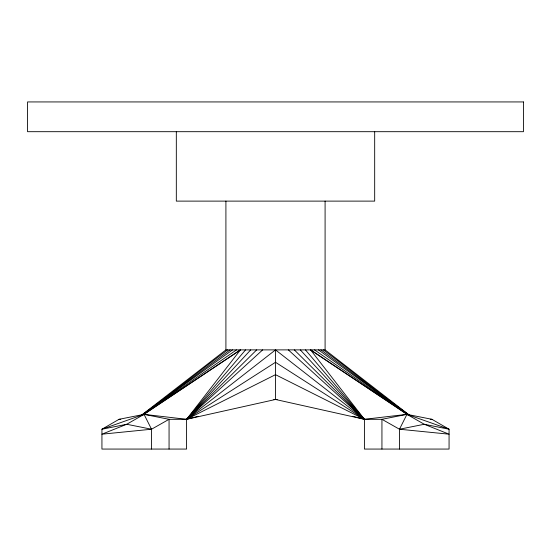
<?xml version="1.0" encoding="UTF-8"?>
<svg xmlns="http://www.w3.org/2000/svg" width="551" height="551" viewBox="0 0 551 551"><rect width="100%" height="100%" fill="white"/><g stroke="black" fill="none" stroke-linecap="round" stroke-linejoin="round"><path stroke-width="0.83" d="M399.475 449.065L399.475 429.229L406.948 414.352L431.956 419.311L449.065 429.229L449.065 449.065L364.411 449.065L364.411 419.311L310.564 349.885L407.706 414.559M310.564 349.885L406.948 414.352L424.27 424.27L449.065 429.229L406.948 414.352L381.939 419.311L364.411 419.311L275.5 399.475L186.589 419.311L144.052 414.352L119.044 419.311L101.935 429.229L101.935 449.065L186.589 449.065L186.589 419.311L240.436 349.885L143.294 414.559M240.436 349.885L144.052 414.352L126.73 424.27L101.935 429.229L144.052 414.352L169.061 419.311L186.589 419.311L245.567 349.885M198.167 416.294L186.589 419.311L250.705 349.885M408.387 415.254L406.948 414.352L364.411 419.311L275.5 374.68L186.589 419.311L256.683 349.885M352.833 416.294L364.411 419.311L275.5 362.282L186.589 419.311L262.669 349.885M186.589 419.311L275.5 349.885L364.411 419.311L305.433 349.885M323.403 349.885L409.386 415.165L325.09 349.885L225.91 349.885L141.593 415.103L227.597 349.885M141.683 415.227L230.077 349.885M141.745 415.289L232.556 349.885M141.807 415.399L236.496 349.885M142.613 415.254L144.052 414.352L151.525 429.229L151.525 449.065M151.525 429.229L126.73 424.27L101.935 434.188L151.525 429.229L169.061 419.311L169.061 449.065M399.475 429.229L424.27 424.27L449.065 434.188L399.475 429.229L381.939 419.311L381.939 449.065M273.792 399.475L277.208 399.475M119.044 419.311L120.759 419.311M430.241 419.311L431.956 419.311M314.504 349.885L409.193 415.399M318.444 349.885L409.255 415.289M320.923 349.885L409.317 415.227M288.331 349.885L364.411 419.311L300.295 349.885M294.317 349.885L364.411 419.311M374.68 131.689L374.68 201.115L176.32 201.115L176.32 131.689M325.09 201.115L325.09 349.885M275.5 349.885L275.5 399.475M225.91 201.115L225.91 349.885M523.45 101.935L27.55 101.935L27.55 131.689L523.45 131.689L523.45 101.935"/></g></svg>
